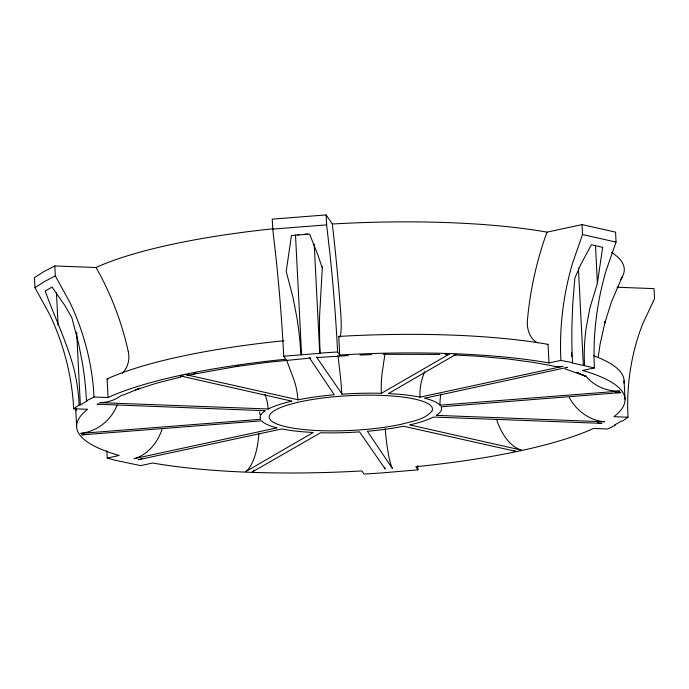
<?xml version="1.0" encoding="UTF-8"?>
<svg xmlns="http://www.w3.org/2000/svg" width="689" height="689" viewBox="0 0 689 689"><rect width="100%" height="100%" fill="white"/><g stroke="black" fill="none" stroke-linecap="round" stroke-linejoin="round"><path stroke-width="1.03" d="M598.25 356.816L600.067 344.388L605.14 321.436L604.503 323.864L611.582 301.524L622.201 277.004M322.392 266.514L319.618 315.329A204.952 76.953 -87.8 0 0 319.842 345.62L320.187 353.095L319.73 353.354L283.713 356.196L283.325 348.72A231.53 29.136 85.5 0 0 276.065 258.229L272.741 229.101L272.233 219.145L326.121 214.916L332.322 224.011L333.028 230.109A275.014 34.605 85.5 0 1 340.745 313.271A24.649 3.1 85.5 0 1 340.116 336.344M584.556 365.351L584.272 357.884A204.952 198.578 -34.3 0 1 586.15 328.076L589.827 308.327L597.406 283.248L602.651 247.325L591.36 244.784L580.672 264.731L574.824 278.175L572.731 304.486L571.948 324.881A204.952 76.953 -87.8 0 0 572.171 355.162L572.516 362.647L572.059 362.905L594.426 367.952L594.116 360.476A231.53 179.708 -77.3 0 1 606.07 270.717L616.052 242.097L615.553 232.133L582.033 224.597L547.014 232.141L540.46 231.022A280.371 59.728 -2.9 0 0 341.718 223.494L332.322 224.011M384.936 354.034L382.498 370.553A44.044 16.536 -87.8 0 0 381.387 393.316L381.077 393.307A90.819 19.344 -2.9 0 0 342.106 394.168L316.449 356.988A43.683 5.495 85.5 0 0 317.913 357.35M547.014 232.141L544.861 238.127A275.014 213.461 -77.3 0 0 527.429 320.333A24.649 19.137 -77.3 0 0 537.386 342.872M424.657 371.638L423.537 374.661A44.044 34.183 -77.3 0 0 419.989 397.148L419.782 397.105A90.819 19.344 -2.9 0 0 388.415 393.583L456.084 354.292A43.683 16.398 -87.8 0 1 454.645 354.792M582.033 224.597L582.532 234.561L572.542 263.181A231.53 179.708 -77.3 0 0 560.588 352.949L560.906 360.416L572.516 362.647M273.378 228.757L269.33 229.179A280.371 59.728 -2.9 0 0 100.482 265.532L96.038 267.513L54.819 265.954L43.553 271.793L34.45 277.71L34.958 287.675L49.599 314.365A231.53 208.845 60 0 1 73.189 401.342L73.637 408.801L79.14 404.994L80.346 404.899L87.21 400.938L86.452 400.765L86.022 393.298A204.952 121.626 77.8 0 0 82.43 363.275L78.546 343.251L71.828 317.629L64.671 305.201L52.054 287.08L45.198 291.042C54.483 316.897 66.695 341.666 73.801 368.262A204.952 198.578 -34.3 0 1 78.667 397.544L79.14 404.994M617.06 287.235L654.042 288.631L654.55 298.595L642.553 324.269A231.53 208.845 60 0 0 627.713 409.791L628.015 417.25L622.511 421.057L621.306 421.151L614.442 425.113L615.199 425.285L614.071 425.897L607.646 429.014L593.599 428.412L589.517 430.237A274.541 58.487 -2.9 0 1 424.183 465.833L415.82 466.694L417.939 469.855L381.465 472.955L364.042 474.084L361.932 470.923L353.302 471.397A274.541 58.487 -2.9 0 1 158.694 464.033L152.665 462.999L140.745 465.635L115.39 460.295L107.226 458.099L106.786 450.658M34.958 287.675L44.062 281.758L55.327 275.91L54.819 265.954M381.387 393.316L449.357 354.043A43.683 16.398 -87.8 0 1 445.06 354.534M86.452 400.765L94.005 397.036L108.044 397.501L112.126 395.684A274.541 58.487 -2.9 0 1 277.46 360.089L285.823 359.227L283.713 356.196M121.901 394.978A43.683 39.402 60 0 1 99.75 402.66L268.279 408.99A90.819 19.344 -2.9 0 1 291.895 401.153L180.303 375.927A43.683 25.924 77.8 0 0 183.765 376.108M108.044 397.501L107.105 378.933L111.187 377.107A274.541 58.487 -2.9 0 1 276.522 341.511L283.842 340.762M122.702 395.288L139.798 388.32L135.509 389.914L156.644 383.162L181.104 376.883M547.187 344.552L548.039 344.345L548.978 362.922L560.906 360.416M107.226 458.099L119.145 455.463L114.607 454.12A274.541 58.487 -2.9 0 1 85.333 411.152L87.675 409.266L73.637 408.801M419.989 397.148L563.051 366.324A43.683 33.907 -77.3 0 1 549.822 365.179M594.426 367.952L582.498 370.458L587.037 371.802A274.541 58.487 -2.9 0 1 616.311 414.769L613.977 416.656L628.015 417.25M192.825 374.316L238.248 366.195M196.003 373.033A43.683 25.924 77.8 0 1 186.021 374.695L298.13 399.809A90.819 19.344 -2.9 0 1 334.268 394.78L309.258 357.557A43.683 5.495 85.5 0 0 310.73 357.918M235.931 366.565L268.322 362.233L310.024 358.108M272.741 229.101L326.629 224.872L329.962 254A231.53 29.136 85.5 0 1 337.214 344.491L337.61 351.967L339.711 354.999L348.341 354.525A274.541 58.487 -2.9 0 1 542.949 361.889L548.978 362.922M297.527 234.734L299.543 234.57M304.581 234.182L307.604 233.941M260.442 417.448A44.044 42.675 -34.3 0 1 260.58 419.325L80.759 433.398A43.683 42.322 -34.3 0 0 117.13 405.029M565.721 367.556A43.683 33.907 -77.3 0 0 567.521 367.332L424.657 398.208A90.819 19.344 -2.9 0 1 440.004 405.175L619.876 391.111A43.683 42.322 -34.3 0 1 585.452 375.608M320.187 353.095L337.61 351.967M317.207 357.548L348.384 355.576M339.711 354.999L338.773 336.43L347.402 335.948A274.541 58.487 -2.9 0 1 542.01 343.32L548.039 344.345M360.011 355.042L371.629 354.62M383.205 354.31L439.72 354.413M453.93 354.913L479.217 356.316L507.784 358.935L533.665 362.44L549.202 365.248M107.105 378.933L108.104 378.993M582.532 234.561L616.052 242.097M565.083 368.916L586.029 376.306L576.788 372.353L585.34 376.237M338.773 336.43L338.928 336.671A24.649 3.1 85.5 0 0 339.358 336.947M55.327 275.91L69.977 302.6A231.53 208.845 60 0 1 93.558 389.578L94.005 397.036M260.58 419.325L260.545 419.257A90.819 19.344 -2.9 0 1 265.317 410.704L97.037 404.228A43.683 39.402 60 0 0 99.138 404.159M96.038 267.513L99.173 273.085A275.014 248.066 60 0 1 128.257 351.648M286.435 359.718L293.152 377.555A44.044 26.139 77.8 0 1 297.863 399.861M322.495 268.624L317.801 254.784L309.594 234.122L291.438 235.543L286.202 271.475L292.92 297.088L296.804 317.121A204.952 121.626 77.8 0 1 300.395 347.144L300.826 354.611M337.998 355.602L339.866 371.5A44.044 5.546 85.5 0 1 341.778 394.194M624.07 380.595L625.018 399.172M595.477 245.189L597.406 283.248M578.415 268.03L583.35 365.446M571.517 352.2L571.732 356.48M326.121 214.916L326.629 224.872M314.201 244.173L319.73 353.354M295.503 234.889L301.584 354.775M76.66 332.107L80.346 404.899M76.634 426.749L75.687 408.172A274.541 58.487 -2.9 0 0 76.057 410.713M56.446 292.773L58.109 325.553M417.723 465.609L417.939 469.855M593.797 355.843A274.541 58.487 -2.9 0 1 623.924 383.162M611.47 252.372A280.371 59.728 -2.9 0 1 620.453 279.665M512.986 450.33A43.683 25.924 77.8 0 0 515.63 451.304L403.521 426.241A90.819 19.344 -2.9 0 1 367.383 431.271L392.385 468.451A43.683 5.495 85.5 0 1 385.177 428.661M496.64 419.394A43.683 25.924 77.8 0 0 521.349 450.081L409.757 424.906A90.819 19.344 -2.9 0 0 433.372 417.06L601.902 423.339A43.683 39.402 60 0 1 597.656 422.753M615.243 392.437A43.683 42.322 -34.3 0 0 620.892 392.601L441.106 406.794A90.819 19.344 -2.9 0 1 436.335 415.355L604.615 421.771A43.683 39.402 60 0 1 569.329 397.579M258.918 433.364A43.683 16.398 -87.8 0 1 245.568 471.707L313.237 432.477A90.819 19.344 -2.9 0 1 281.87 428.946L138.601 459.675A43.683 33.907 -77.3 0 0 142.158 458.478M384.384 467.245A43.683 5.495 85.5 0 0 385.203 469.011L359.546 431.882A90.819 19.344 -2.9 0 1 320.574 432.752L252.295 471.965A43.683 16.398 -87.8 0 0 254.387 470.131M128.309 351.64A24.649 22.237 60 0 1 122.272 373.249M440.056 405.244A44.044 42.675 -34.3 0 1 440.977 394.005M84.575 434.449A43.683 42.322 -34.3 0 1 81.767 434.888L261.596 420.807A90.819 19.344 -2.9 0 0 276.995 427.852L134.131 458.676A43.683 33.907 -77.3 0 0 161.958 429.531M264.946 394.272A44.044 39.729 60 0 1 268.15 409.059M259.538 411.91A44.044 42.675 -34.3 0 1 260.089 414.666M431.857 411.221C424.295 419.92 411.626 421.358 401.101 424.321C381.31 428.472 361.096 430.281 340.9 430.806A81.733 17.414 -2.9 0 1 320.273 430.668L313.788 430.349A81.733 17.414 -2.9 0 1 300.55 401.721A81.733 17.414 -2.9 0 1 430.358 405.253L431.658 406.682A81.733 17.414 -2.9 0 1 431.857 411.221"/></g></svg>
